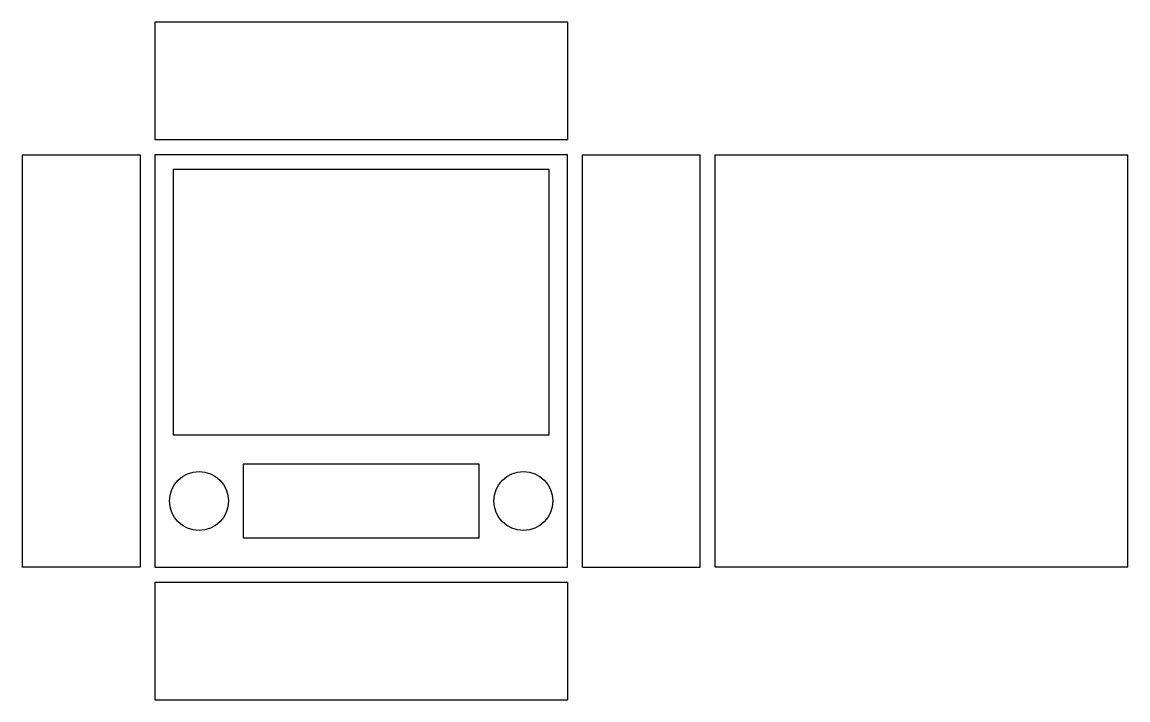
# Model space of a CAD drawing. Header units: inches. Extents: x -23 to 52, y -23 to 23.
import ezdxf

# ---------------------------------------------------------------- set-up
doc = ezdxf.new("R2010")
doc.units = ezdxf.units.IN
doc.header["$MEASUREMENT"] = 0
doc.layers.add('CAD', color=7, linetype='Continuous')

msp = doc.modelspace()

# ---------------------------------------------------------------- linework, layer by layer
at = {"layer": 'CAD', "linetype": 'Continuous'}
for p, q in [((14, 23), (-14, 23)), ((-14, 23), (-14, 15)), ((14, 23), (14, 15)), ((14, 15), (-14, 15)), ((-23, 14), (-23, -14)), ((-23, 14), (-15, 14)), ((-15, 14), (-15, -14)), ((14, 14), (-14, 14)), ((-14, 14), (-14, -14)), ((14, -14), (14, 14)), ((15, -14), (15, 14)), ((15, 14), (23, 14)), ((23, -14), (23, 14)), ((24, -14), (24, 14)), ((24, 14), (52, 14)), ((52, -14), (52, 14)), ((12.75, 13), (-12.75, 13)), ((-12.75, 13), (-12.75, -5)), ((12.75, -5), (12.75, 13)), ((-12.75, -5), (12.75, -5)), ((8, -7), (-8, -7)), ((-8, -7), (-8, -12)), ((8, -12), (8, -7)), ((-8, -12), (8, -12)), ((-15, -14), (-23, -14)), ((-14, -14), (14, -14)), ((15, -14), (23, -14)), ((52, -14), (24, -14)), ((-14, -15), (14, -15)), ((-14, -15), (-14, -23)), ((14, -15), (14, -23)), ((-14, -23), (14, -23))]:
    msp.add_line(p, q, dxfattribs=at)
for centre in [(-11, -9.5), (11, -9.5)]:
    msp.add_circle(centre, 2, dxfattribs=at)

doc.saveas('drawing.dxf')
